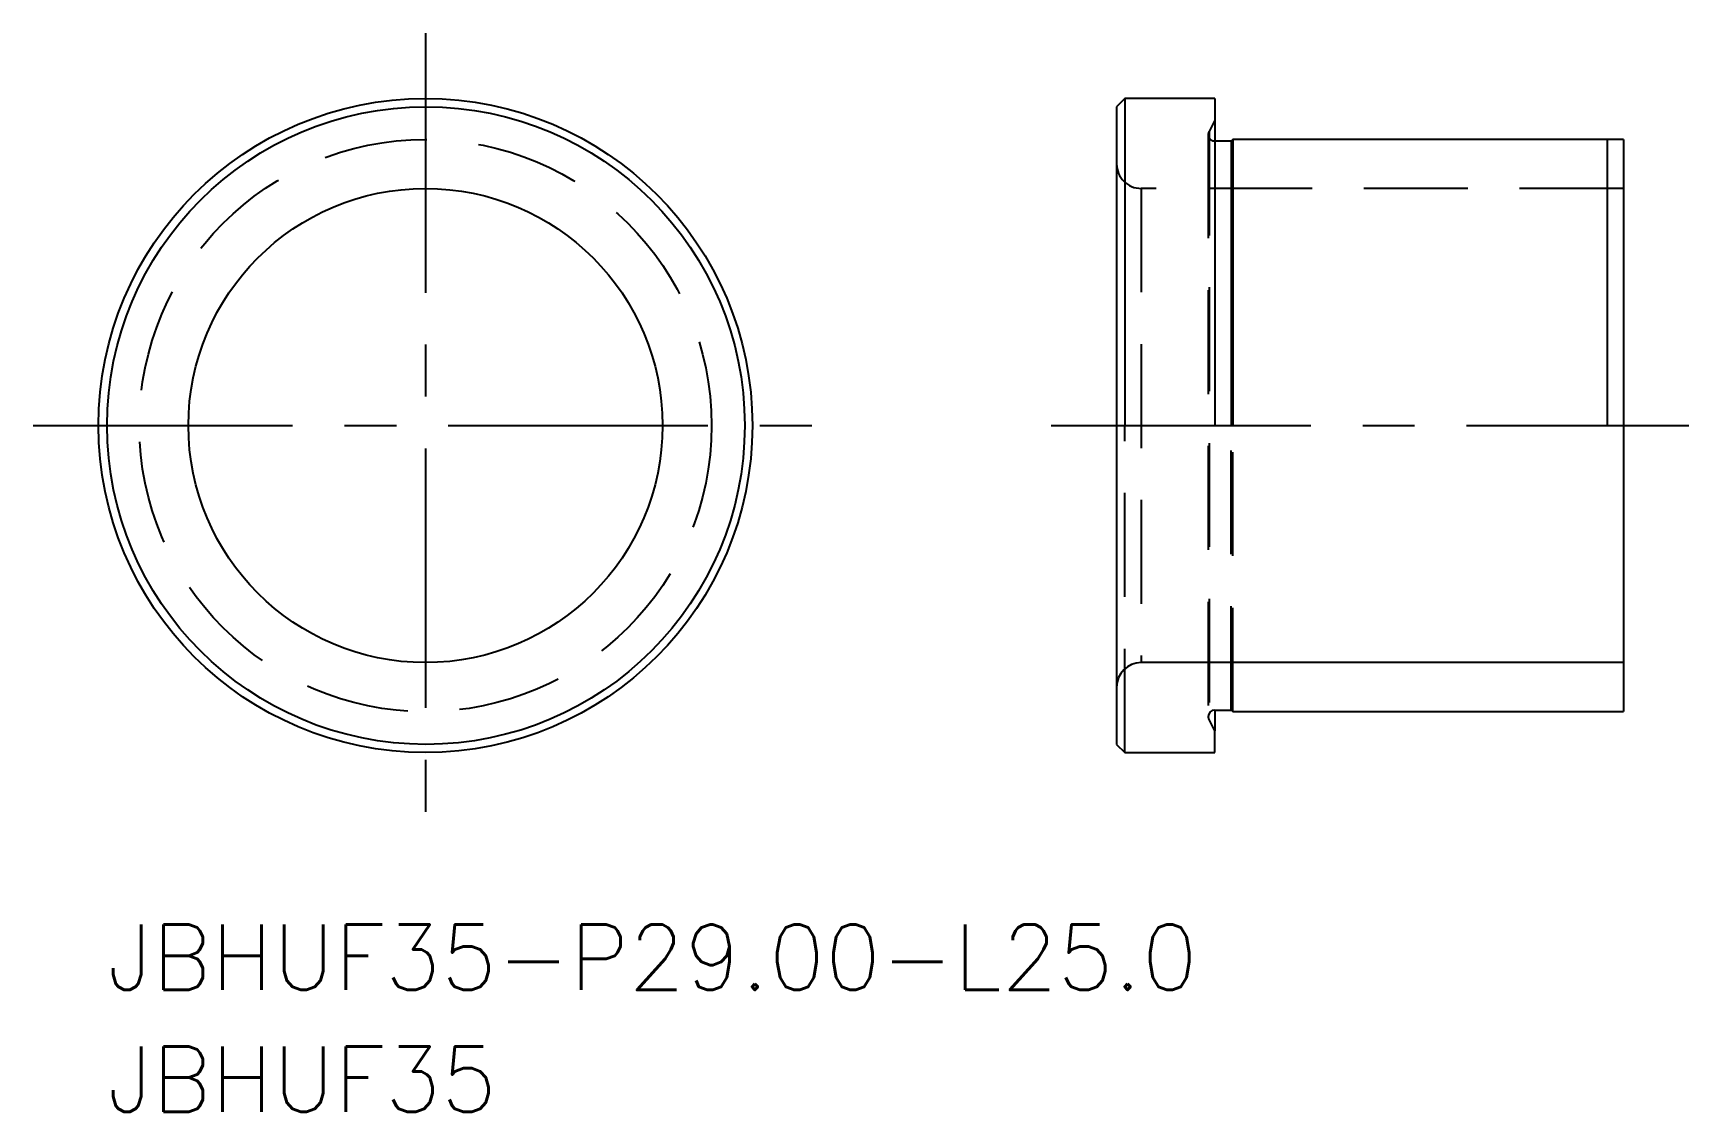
# Model space of a CAD drawing. Extents: x -4 to 97, y -12 to 54.
import ezdxf

# ---------------------------------------------------------------- set-up
doc = ezdxf.new("R2010")
doc.units = 0
doc.header["$LTSCALE"] = 0.5
doc.linetypes.add('CENTER', pattern=[50.8, 31.75, -6.35, 6.35, -6.35])
doc.linetypes.add('DASHED', pattern=[19.05, 12.7, -6.35])
for name, color, linetype in [('MSM_CENTER', 1, 'CENTER'), ('MSM_CONTINUOUS', 7, 'CONTINUOUS'), ('MSM_DASHED', 4, 'DASHED'), ('MSM_NARROW', 5, 'CONTINUOUS'), ('MSM_PART_NUMBER', 7, 'CONTINUOUS')]:
    doc.layers.add(name, color=color, linetype=linetype)
doc.styles.get("Standard").update_dxf_attribs({"font": 'txt.shx', "height": 3, "bigfont": 'bigfont.shx'})

msp = doc.modelspace()

# ---------------------------------------------------------------- linework, layer by layer
at = {"layer": 'MSM_CENTER', "linetype": 'CENTER'}
for p, q in [((20.15, 54), (20.15, 6)), ((-3.85, 30), (44.15, 30)), ((58.43, 30), (97.43, 30))]:
    msp.add_line(p, q, dxfattribs=at)
at = {"layer": 'MSM_CONTINUOUS'}
for p, q in [((62.93, 50), (62.43, 49.5)), ((68.43, 50), (62.93, 50)), ((62.93, 50), (62.93, 30)), ((68.43, 50), (68.43, 30)), ((69.43, 47.4), (68.43, 47.4)), ((69.53, 47.5), (69.43, 47.4)), ((69.43, 47.4), (69.43, 30)), ((93.43, 47.5), (69.53, 47.5)), ((69.53, 47.5), (69.53, 30)), ((93.43, 47.5), (93.43, 12.5)), ((93.43, 15.5), (63.93, 15.5)), ((68.43, 12.6), (69.43, 12.6)), ((68.43, 12.6), (68.43, 11.33)), ((69.43, 12.6), (69.53, 12.5)), ((69.53, 12.5), (93.43, 12.5)), ((68.43, 11.33), (68.08, 12.02)), ((68.43, 10), (68.43, 11.33)), ((62.43, 10.5), (62.93, 10)), ((62.93, 10), (68.43, 10))]:
    msp.add_line(p, q, dxfattribs=at)
at = {"layer": 'MSM_CONTINUOUS', "linetype": 'CONTINUOUS'}
msp.add_line((62.43, 49.5), (62.43, 10.5), dxfattribs=at)
for radius in [20, 14.5]:
    msp.add_circle((20.15, 30), radius, dxfattribs=at)
at = {"layer": 'MSM_CONTINUOUS'}
msp.add_circle((20.18, 30), 19.5, dxfattribs=at)
for centre, radius, start, end in [((63.93, 14), 1.5, 90, 180), ((68.43, 12.2), 0.4, 90, 180), ((68.43, 12.2), 0.4, 180, 207.5)]:
    msp.add_arc(centre, radius, start, end, dxfattribs=at)
at = {"layer": 'MSM_DASHED'}
for p, q in [((68.43, 48.67), (68.08, 47.98)), ((68.03, 47.8), (68.03, 12.2)), ((68.08, 47.98), (68.08, 12.02)), ((93.43, 44.5), (63.93, 44.5)), ((63.93, 44.5), (63.93, 15.5)), ((62.93, 10), (62.93, 30)), ((69.43, 12.6), (69.43, 30)), ((69.53, 12.5), (69.53, 30))]:
    msp.add_line(p, q, dxfattribs=at)
at = {"layer": 'MSM_DASHED', "linetype": 'DASHED'}
msp.add_circle((20.15, 30), 17.5, dxfattribs=at)
at = {"layer": 'MSM_DASHED'}
for centre, radius, start in [((68.43, 47.8), 0.4, 152.5), ((63.93, 46), 1.5, 180)]:
    msp.add_arc(centre, radius, start, 270, dxfattribs=at)
at = {"layer": 'MSM_NARROW'}
msp.add_line((92.43, 47.5), (92.43, 30), dxfattribs=at)

# ---------------------------------------------------------------- texts
at = {"layer": 'MSM_PART_NUMBER', "linetype": 'CONTINUOUS'}
for s, p in [('JBHUF35-P29.00-L25.0', (0.7, -4.52)), ('JBHUF35', (0.7, -11.98))]:
    msp.add_text(s, height=4, dxfattribs=at).set_placement(p)

doc.saveas('drawing.dxf')
